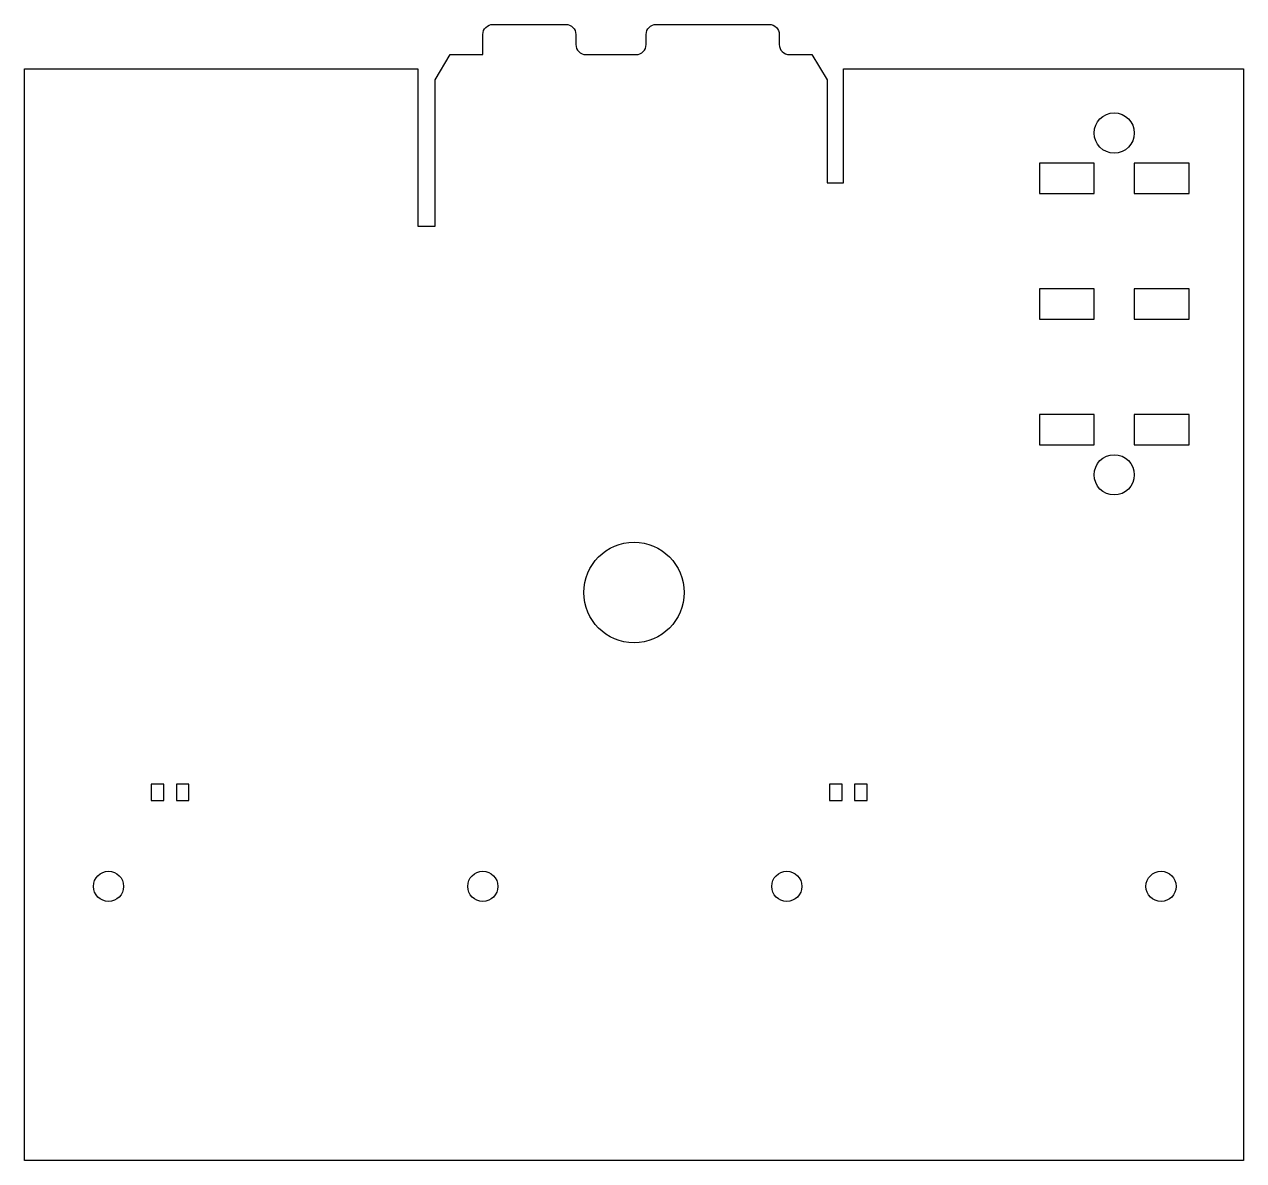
# Model space of a CAD drawing. Header units: millimetres. Extents: x 0 to 24.3, y -24.8 to -2.2.
import ezdxf

# ---------------------------------------------------------------- set-up
doc = ezdxf.new("R2010")
doc.units = ezdxf.units.MM
doc.layers.get('0').update_dxf_attribs({"linetype": 'CONTINUOUS'})

msp = doc.modelspace()

# ---------------------------------------------------------------- linework, layer by layer
msp.add_lwpolyline([(15.976, -5.303), (16.303, -5.303), (16.303, -3.04), (24.268, -3.04), (24.268, -24.757), (0, -24.757), (0, -3.04), (7.83, -3.04), (7.83, -6.164), (8.176, -6.164), (8.176, -3.253), (8.476, -2.753), (9.126, -2.753), (9.126, -2.353, -0.414214), (9.326, -2.153), (10.776, -2.153, -0.414214), (10.976, -2.353), (10.976, -2.553, 0.414214), (11.176, -2.753), (12.176, -2.753, 0.414214), (12.376, -2.553), (12.376, -2.353, -0.414214), (12.576, -2.153), (14.826, -2.153, -0.414214), (15.026, -2.353), (15.026, -2.553, 0.414214), (15.226, -2.753), (15.676, -2.753), (15.976, -3.253)], format="xyb", close=True)
for points in [[(20.202, -4.914), (20.202, -5.514), (21.292, -5.514), (21.292, -4.914)], [(22.092, -4.914), (22.092, -5.514), (23.182, -5.514), (23.182, -4.914)], [(20.202, -7.414), (20.202, -8.014), (21.292, -8.014), (21.292, -7.414)], [(22.092, -7.414), (22.092, -8.014), (23.182, -8.014), (23.182, -7.414)], [(20.202, -9.914), (20.202, -10.514), (21.292, -10.514), (21.292, -9.914)], [(22.092, -9.914), (22.092, -10.514), (23.182, -10.514), (23.182, -9.914)], [(2.525, -17.269), (2.525, -17.591), (2.775, -17.591), (2.775, -17.269)], [(3.025, -17.269), (3.025, -17.591), (3.275, -17.591), (3.275, -17.269)], [(16.025, -17.269), (16.025, -17.591), (16.275, -17.591), (16.275, -17.269)], [(16.525, -17.269), (16.525, -17.591), (16.775, -17.591), (16.775, -17.269)]]:
    msp.add_lwpolyline(points, close=True)
for centre, radius in [((21.692, -4.314), 0.4), ((21.692, -11.114), 0.4), ((21.692, -11.114), 0.4), ((12.134, -13.455), 1), ((1.675, -19.301), 0.3), ((1.675, -19.301), 0.3), ((9.125, -19.301), 0.3), ((15.175, -19.301), 0.3), ((15.175, -19.301), 0.3), ((22.625, -19.301), 0.3)]:
    msp.add_circle(centre, radius)

doc.saveas('drawing.dxf')
